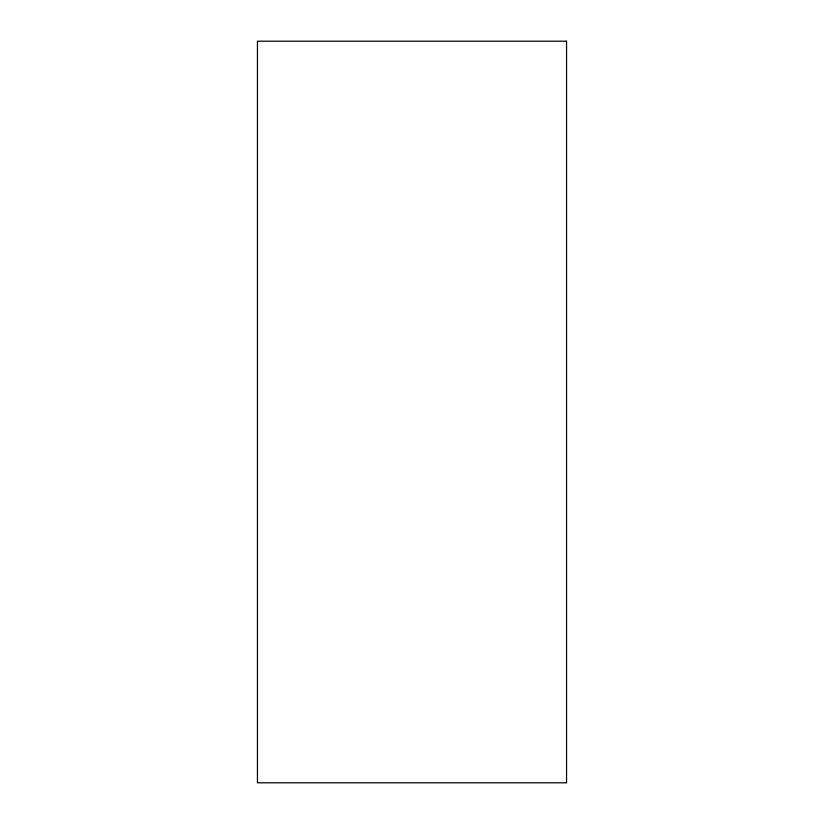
<?xml version="1.0" encoding="UTF-8"?>
<svg xmlns="http://www.w3.org/2000/svg" width="824" height="824" viewBox="0 0 824 824"><rect width="100%" height="100%" fill="white"/><g stroke="black" fill="none" stroke-linecap="round" stroke-linejoin="round"><path stroke-width="1.24" d="M566.551 41.2L257.448 41.2L257.448 782.8L566.551 782.8L566.551 41.2"/></g></svg>
